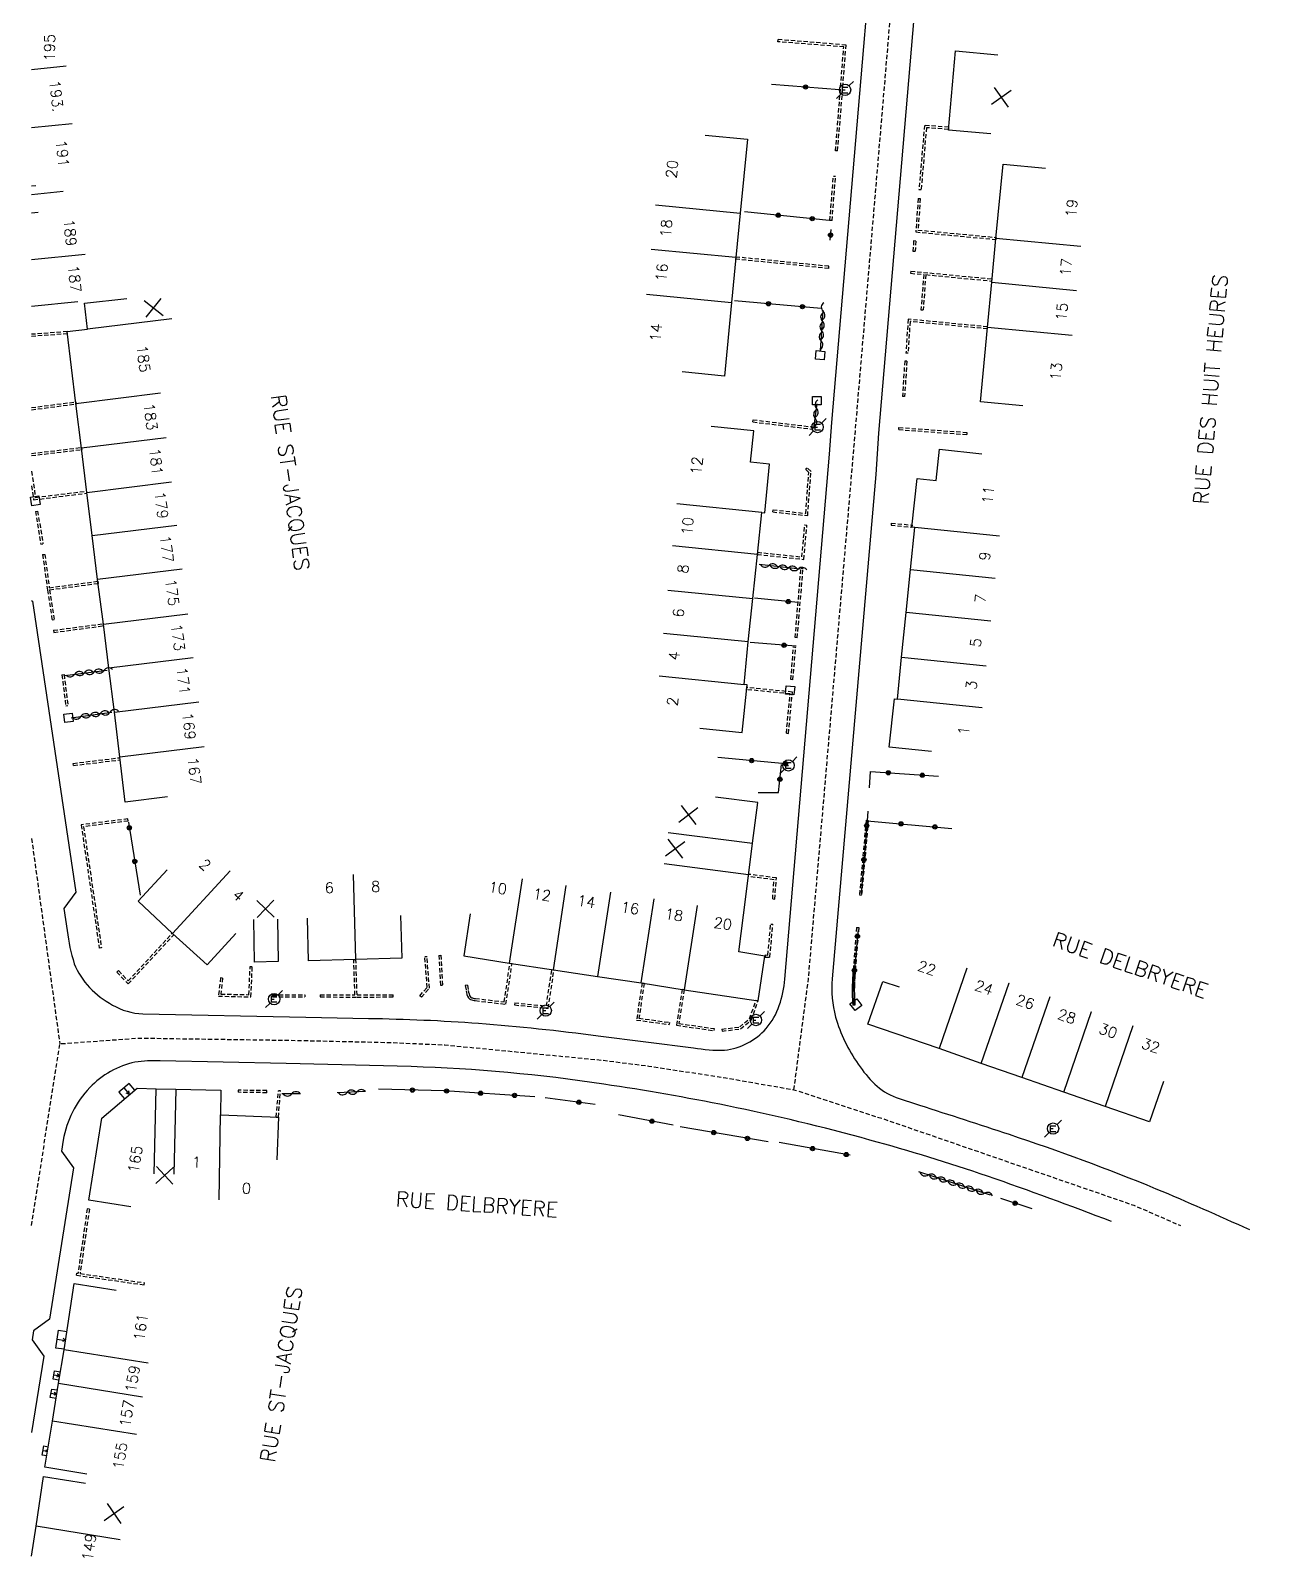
# Model space of a CAD drawing. Header units: millimetres. Extents: x 153000 to 154000, y 121000 to 121988.
# Drawn here: x 152999.9 to 153145.1, y 121000.2 to 121179.4 of the extents above; entities that cross this region are included whole.
import ezdxf
from ezdxf.enums import TextEntityAlignment as Align

# ---------------------------------------------------------------- set-up
doc = ezdxf.new("R2010")
doc.units = ezdxf.units.MM
doc.linetypes.add('DASHED', pattern=[0.75, 0.5, -0.25])
doc.layers.get('0').update_dxf_attribs({"linetype": 'CONTINUOUS'})
for name, color, linetype in [('W0001', 6, 'DASHED'), ('W0008', 7, 'CONTINUOUS'), ('W0100', 7, 'CONTINUOUS'), ('W0112', 1, 'DASHED'), ('W0310', 3, 'CONTINUOUS'), ('W0322', 7, 'CONTINUOUS'), ('W0471', 7, 'CONTINUOUS'), ('W0989', 7, 'CONTINUOUS'), ('W0991', 7, 'CONTINUOUS'), ('W1102', 7, 'CONTINUOUS')]:
    doc.layers.add(name, color=color, linetype=linetype)
doc.styles.get("Standard").update_dxf_attribs({"font": 'romans.shx', "width": 0.85})

# ---------------------------------------------------------------- blocks, each defined once
blk = doc.blocks.new('t112o')
at = {"color": 0, "linetype": 'Continuous'}
for p, q in [((-0.5, 0.5), (0.5, 0.5)), ((-0.5, -0.5), (-0.5, 0.5)), ((0.5, 0.5), (0.5, -0.5)), ((0.5, -0.5), (-0.5, -0.5))]:
    blk.add_line(p, q, dxfattribs=at)
blk = doc.blocks.new('T471')
for p, q in [((-0.333334, 0.333334), (-0.333334, -0.333334)), ((-0.333334, 0.333334), (0.333334, 0.333334)), ((-0.333334, 0), (0, 0)), ((0.500001, 0.500001), (1.000002, 1.000002)), ((-0.500001, -0.500001), (-1.000002, -1.000002)), ((-0.333334, -0.333334), (0.333334, -0.333334))]:
    blk.add_line(p, q)
blk.add_ellipse((0, 0), major_axis=(0.471405, 0.471405), ratio=1, start_param=5.4977871438, end_param=11.780972451)
blk = doc.blocks.new('t322o')
at = {"color": 0, "linetype": 'Continuous'}
for radius in [0.25, 0.15]:
    blk.add_circle((0, 0), radius, dxfattribs=at)
blk = doc.blocks.new('t310o')
at = {"color": 0, "linetype": 'Continuous'}
for centre, start, end in [((-0.5, 0.38), 216.8699, 323.1304), ((0.5, -0.37), 36.8699, 143.1303)]:
    blk.add_arc(centre, 0.625, start, end, dxfattribs=at)
blk = doc.blocks.new('t991o')
at = {"color": 0, "linetype": 'Continuous'}
for p, q in [((-1, 1), (1, -1)), ((-1, -1), (1, 1))]:
    blk.add_line(p, q, dxfattribs=at)

msp = doc.modelspace()

# ---------------------------------------------------------------- linework, layer by layer
at = {"layer": 'W0001', "flags": 128}
for points in [[(153089.51, 121055.07), (153091.21, 121068.08), (153096.39, 121128.49), (153104.51, 121224.55), (153106.27, 121225.96), (153109.82, 121227.99), (153115.86, 121230.16), (153124.65, 121232.98), (153131.14, 121234.62), (153137.97, 121233.31), (153143.83, 121229.97), (153145.1, 121229.45), (153145.1, 121229.45)], [(153000, 121084.55), (153003.31, 121060.47), (153003.31, 121060.47)], [(153000, 121039.15), (153003.31, 121060.47), (153012.6, 121061.14), (153031.04, 121060.87), (153042.06, 121060.62), (153048.52, 121060.34), (153066.86, 121058.56), (153072.46, 121057.86), (153081.53, 121056.46), (153089.51, 121055.07), (153099.96, 121051.67), (153129.4, 121041.52), (153134.89, 121039.13), (153134.89, 121039.13)]]:
    msp.add_lwpolyline(points, dxfattribs=at)
at = {"layer": 'W0008', "flags": 128}
for points in [[(153000, 121112.52), (153000.12, 121112.43), (153005.21, 121078.26), (153003.78, 121076.35), (153004.19, 121073.75, 0.0523), (153005.01, 121069.87, 0.0974), (153006.8, 121067.08, 0.079), (153009.5, 121065.02, 0.1195), (153013.05, 121063.98), (153032.18, 121063.59), (153039.57, 121063.45, -0.0139), (153052.49, 121062.89, -0.0127), (153066.52, 121061.41), (153077.72, 121060, 0.0547), (153081.37, 121059.73, 0.0961), (153084.03, 121060.54, 0.0923), (153086.24, 121062.26, 0.0945), (153087.79, 121064.97, 0.0644), (153088.44, 121068.05), (153093.67, 121129.68), (153093.97, 121133.4), (153101.76, 121224.92), (153109.94, 121228.71), (153109.94, 121228.71)], [(153108.11, 121225.41), (153107.26, 121224.18), (153099.45, 121132.16), (153099.11, 121127.3), (153093.98, 121068.11, 0.0862), (153094.4, 121063.61, 0.0866), (153097.06, 121058.08, 0.0519), (153099, 121055.73, 0.1117), (153101.49, 121054.18), (153104.25, 121053.27, -0.0019), (153114.76, 121049.84, -0.0173), (153132.01, 121043.46, -0.0074), (153142.98, 121038.66), (153142.98, 121038.66)], [(153126.8, 121039.59, 0.0086), (153112.23, 121044.93, 0.0149), (153098.42, 121049.17, 0.0167), (153081.7, 121053.18, 0.0141), (153067.19, 121055.72, 0.03), (153044.55, 121057.79), (153029.89, 121058.16), (153015.11, 121058.47, 0.0517), (153012.14, 121058.3, 0.0828), (153009.27, 121057.23, 0.0712), (153006.82, 121055.32, 0.0757), (153004.8, 121052.46, 0.0764), (153003.72, 121049.17), (153003.51, 121047.87), (153004.93, 121045.91), (153002.1, 121028.14), (153000.21, 121026.76), (153000.06, 121025.71), (153001.43, 121023.8), (153000, 121014.84)]]:
    msp.add_lwpolyline(points, format="xyb", dxfattribs=at)
at = {"layer": 'W0100'}
for p, q in [((153010.84, 121055.3), (153011.51, 121054.51)), ((153011.51, 121054.51), (153011.1, 121054.68)), ((153011.51, 121054.51), (153011.41, 121054.94)), ((153003.01, 121025.79), (153003.99, 121025.65)), ((153003.99, 121025.65), (153003.63, 121025.5)), ((153003.99, 121025.65), (153003.69, 121025.9)), ((153002.62, 121021.6), (153003.3, 121021.48)), ((153003.3, 121021.48), (153002.94, 121021.35)), ((153003.3, 121021.48), (153003.01, 121021.72)), ((153002.26, 121019.44), (153002.95, 121019.33)), ((153002.95, 121019.33), (153002.62, 121019.23)), ((153002.95, 121019.33), (153002.67, 121019.53)), ((153001.33, 121012.72), (153001.87, 121012.64)), ((153001.87, 121012.64), (153001.65, 121012.56)), ((153001.87, 121012.64), (153001.68, 121012.77))]:
    msp.add_line(p, q, dxfattribs=at)
at = {"layer": 'W0100', "flags": 128}
for points in [[(153112.62, 121167.29), (153107.64, 121167.74), (153108.48, 121177.02), (153113.46, 121176.57), (153113.46, 121176.57)], [(153079.1, 121167.13), (153084.07, 121166.65), (153083.21, 121157.98), (153082.7, 121152.77), (153082.17, 121147.49), (153081.37, 121138.86), (153076.4, 121139.35), (153076.4, 121139.35)], [(153116.39, 121135.35), (153111.41, 121135.82), (153112.24, 121144.56), (153112.75, 121149.86), (153113.23, 121155), (153114.06, 121163.74), (153119.04, 121163.27), (153119.04, 121163.27)], [(153000.51, 121161.19), (153000, 121161.14)], [(153000.78, 121158.07), (153000, 121157.99)], [(153000, 121147.05), (153005.43, 121147.6), (153005.43, 121147.6)], [(153015.95, 121089.45), (153010.99, 121088.84), (153010.35, 121094.1), (153009.72, 121099.41), (153009.06, 121104.57), (153008.43, 121109.74), (153007.74, 121114.97), (153007.12, 121120.12), (153006.49, 121125.2), (153005.87, 121130.4), (153005.21, 121135.64), (153004.19, 121144.08), (153006.55, 121144.36), (153006.21, 121147.42), (153011.18, 121147.97), (153011.18, 121147.97)], [(153078.47, 121097.52), (153083.44, 121097.01), (153084, 121102.62), (153083.65, 121102.66), (153084.15, 121107.65), (153084.67, 121112.75), (153085.21, 121117.9), (153085.72, 121122.85), (153086.07, 121122.81), (153086.64, 121128.51), (153084.4, 121128.73), (153084.78, 121132.41), (153079.8, 121132.92), (153079.8, 121132.92)], [(153105.67, 121094.77), (153100.7, 121095.28), (153101.3, 121100.98), (153101.65, 121100.94), (153102.12, 121105.84), (153102.68, 121111.09), (153103.2, 121116.13), (153103.71, 121121.08), (153103.36, 121121.12), (153103.96, 121126.82), (153106.2, 121126.59), (153106.58, 121130.26), (153111.56, 121129.74), (153111.56, 121129.74)], [(153051.51, 121075.73), (153050.75, 121070.79), (153056.06, 121069.94), (153061.26, 121069.16), (153066.46, 121068.37), (153071.56, 121067.61), (153076.62, 121066.81), (153085.29, 121065.5), (153086.1, 121070.77), (153083.02, 121071.25), (153083.85, 121077.73), (153084.66, 121084.01), (153085.25, 121088.78), (153080.29, 121089.42), (153080.29, 121089.42)], [(153023.99, 121073.43), (153020.6, 121069.75), (153016.54, 121073.41), (153012.52, 121077.2), (153015.91, 121080.88), (153015.91, 121080.88)], [(153028.87, 121075.11), (153028.95, 121070.11), (153026.18, 121070.06), (153026.1, 121075.06), (153026.1, 121075.06)], [(153043.32, 121075.52), (153043.47, 121070.52), (153038.02, 121070.36), (153032.53, 121070.21), (153032.38, 121075.21), (153032.38, 121075.21)], [(153132.88, 121056.05), (153131.24, 121051.32), (153126.03, 121053.11), (153121.18, 121054.8), (153116.28, 121056.52), (153111.5, 121058.17), (153106.55, 121059.9), (153098.19, 121062.76), (153099.96, 121067.8), (153101.85, 121067.15), (153101.85, 121067.15)], [(153011.64, 121041.33), (153006.71, 121042.12), (153008.25, 121051.73), (153012.39, 121055.26), (153014.62, 121055.19), (153016.95, 121055.15), (153022.21, 121055.02), (153022.17, 121052.14), (153028.98, 121051.86), (153028.78, 121046.86), (153028.78, 121046.86)], [(153012.11, 121055.02), (153011.45, 121055.8), (153010.24, 121054.79), (153010.91, 121054), (153010.91, 121054)], [(153006.49, 121009.96), (153001.56, 121010.75), (153002.45, 121016.18), (153003.15, 121020.61), (153003.83, 121024.55), (153004.98, 121032.33), (153009.92, 121031.54), (153009.92, 121031.54)], [(153000, 121000.32), (153000.52, 121003.82), (153001.4, 121009.67), (153006.34, 121008.89), (153006.34, 121008.89)]]:
    msp.add_lwpolyline(points, dxfattribs=at)
at = {"layer": 'W0100'}
for points in [[(153003.83, 121024.6), (153002.85, 121024.74), (153003.16, 121026.84), (153003.16, 121026.84), (153004.15, 121026.7)], [(153003.21, 121020.98), (153002.53, 121021.1), (153002.7, 121022.09), (153002.7, 121022.09), (153003.38, 121021.97)], [(153002.87, 121018.84), (153002.17, 121018.95), (153002.36, 121019.93), (153002.36, 121019.93), (153003.02, 121019.83)], [(153001.78, 121012.1), (153001.24, 121012.19), (153001.24, 121012.19), (153001.42, 121013.26), (153001.95, 121013.17)]]:
    msp.add_lwpolyline(points, dxfattribs=at)
at = {"layer": 'W0112'}
for p, q in [((153095.35, 121177.49), (153087.62, 121178.1)), ((153095.62, 121177.72), (153087.64, 121178.35)), ((153094.39, 121165.31), (153095.35, 121177.49)), ((153094.64, 121165.29), (153095.62, 121177.72)), ((153104.83, 121168.28), (153104.19, 121160.72)), ((153105.06, 121168.01), (153104.44, 121160.7)), ((153107.67, 121168.07), (153104.83, 121168.28)), ((153107.65, 121167.82), (153105.06, 121168.01)), ((153093.73, 121157.12), (153094.15, 121162.33)), ((153093.98, 121157.1), (153094.4, 121162.31)), ((153104.09, 121159.71), (153103.81, 121155.77)), ((153104.34, 121159.69), (153104.07, 121156)), ((153103.81, 121155.77), (153113.22, 121154.89)), ((153104.07, 121156), (153113.24, 121155.13)), ((153103.56, 121154.72), (153103.48, 121153.52)), ((153103.81, 121154.71), (153103.73, 121153.5)), ((153093.59, 121151.49), (153082.68, 121152.58)), ((153093.61, 121151.74), (153082.71, 121152.83)), ((153103.21, 121150.92), (153104.74, 121150.78)), ((153103.24, 121151.17), (153112.78, 121150.26)), ((153104.74, 121150.78), (153104.42, 121146.65)), ((153104.99, 121150.76), (153104.67, 121146.63)), ((153104.99, 121150.76), (153112.76, 121150.01)), ((153102.91, 121145.53), (153102.65, 121141.55)), ((153103.14, 121145.26), (153102.9, 121141.54)), ((153112.24, 121144.63), (153102.91, 121145.53)), ((153112.22, 121144.39), (153103.14, 121145.26)), ((153004.19, 121144.07), (153000, 121143.76)), ((153004.22, 121143.82), (153000, 121143.51)), ((153102.51, 121140.62), (153102.25, 121136.46)), ((153102.76, 121140.6), (153102.5, 121136.44)), ((153000, 121135.16), (153005.19, 121135.82)), ((153000, 121134.91), (153005.22, 121135.57)), ((153084.68, 121133.47), (153091.68, 121132.63)), ((153084.71, 121133.72), (153091.71, 121132.88)), ((153101.82, 121132.57), (153109.8, 121131.99)), ((153101.84, 121132.82), (153109.82, 121132.24)), ((153000, 121129.77), (153005.86, 121130.47)), ((153000, 121129.52), (153005.89, 121130.22)), ((153000, 121127.68), (153000.45, 121124.61)), ((153091.25, 121127.55), (153090.88, 121127.91)), ((153090.89, 121122.74), (153091.25, 121127.55)), ((153091.51, 121127.64), (153091.05, 121128.09)), ((153091.12, 121122.47), (153091.51, 121127.64)), ((153000, 121125.97), (153000.24, 121124.33)), ((153000.24, 121124.33), (153006.5, 121125.11)), ((153000.45, 121124.61), (153006.47, 121125.35)), ((153087.05, 121123.15), (153090.89, 121122.74)), ((153000.46, 121122.97), (153001.08, 121119.14)), ((153000.71, 121123.01), (153001.33, 121119.17)), ((153087.02, 121122.9), (153091.12, 121122.47)), ((153090.44, 121117.62), (153090.79, 121121.4)), ((153090.66, 121117.34), (153091.04, 121121.37)), ((153100.91, 121121.35), (153103.36, 121121.12)), ((153100.94, 121121.6), (153103.39, 121121.36)), ((153001.3, 121117.89), (153001.87, 121113.73)), ((153001.55, 121117.92), (153002.08, 121114.01)), ((153085.21, 121117.92), (153090.66, 121117.34)), ((153085.24, 121118.17), (153090.44, 121117.62)), ((153089.65, 121108.15), (153090.33, 121116.28)), ((153089.9, 121108.13), (153090.58, 121116.26)), ((153002.08, 121114.01), (153007.77, 121114.76)), ((153002.12, 121113.76), (153007.8, 121114.52)), ((153001.87, 121113.73), (153002.4, 121110.23)), ((153002.12, 121113.76), (153002.65, 121110.26)), ((153002.58, 121109.01), (153008.43, 121109.78)), ((153002.61, 121108.76), (153008.46, 121109.54)), ((153089.15, 121103.24), (153089.46, 121107.05)), ((153089.39, 121103.21), (153089.71, 121107.03)), ((153003.56, 121103.78), (153004.02, 121100.14)), ((153003.81, 121103.81), (153004.27, 121100.18)), ((153089.05, 121101.54), (153083.94, 121102.05)), ((153089.32, 121101.76), (153083.97, 121102.3)), ((153088.87, 121096.91), (153089.32, 121101.76)), ((153088.62, 121096.93), (153089.05, 121101.54)), ((153004.89, 121093.39), (153010.36, 121094.05)), ((153004.92, 121093.14), (153010.39, 121093.8)), ((153011.31, 121086.87), (153005.82, 121086.17)), ((153005.82, 121086.17), (153007.95, 121071.71)), ((153011.34, 121086.62), (153006.1, 121085.95)), ((153006.1, 121085.95), (153008.2, 121071.74)), ((153097.98, 121086.71), (153097.2, 121077.94)), ((153098.23, 121086.69), (153097.45, 121077.92)), ((153087.18, 121079.72), (153084.16, 121080.11)), ((153087.44, 121079.94), (153084.19, 121080.36)), ((153087.01, 121077.47), (153087.18, 121079.72)), ((153087.26, 121077.45), (153087.44, 121079.94)), ((153011.34, 121067.85), (153016.51, 121073.44)), ((153011.34, 121067.49), (153016.7, 121073.27)), ((153086.45, 121070.89), (153086.78, 121074.52)), ((153086.68, 121070.64), (153087.03, 121074.5)), ((153096.86, 121074.13), (153096.49, 121069.43)), ((153097.11, 121074.11), (153096.73, 121069.41)), ((153025.52, 121066.23), (153025.66, 121069.56)), ((153025.76, 121065.97), (153025.91, 121069.55)), ((153037.96, 121066.2), (153037.83, 121070.35)), ((153038.21, 121066.2), (153038.08, 121070.36)), ((153046.44, 121067.07), (153046.18, 121070.7)), ((153046.7, 121066.99), (153046.43, 121070.72)), ((153047.81, 121070.85), (153048, 121067.34)), ((153048.06, 121070.87), (153048.25, 121067.35)), ((153055.49, 121065.39), (153056.17, 121069.93)), ((153055.7, 121065.11), (153056.41, 121069.89)), ((153086.13, 121070.65), (153086.68, 121070.64)), ((153086.14, 121070.9), (153086.45, 121070.89)), ((153096.49, 121069.43), (153096.44, 121068.88)), ((153096.73, 121069.41), (153096.69, 121068.86)), ((153010.02, 121068.89), (153011.34, 121067.49)), ((153010.2, 121069.06), (153011.34, 121067.85)), ((153022.18, 121068.22), (153021.93, 121066.07)), ((153022.43, 121068.19), (153022.21, 121066.31)), ((153060.44, 121064.91), (153061.09, 121069.19)), ((153060.65, 121064.64), (153061.34, 121069.15)), ((153071.67, 121067.6), (153071.03, 121063.25)), ((153071.92, 121067.56), (153071.31, 121063.47)), ((153096.37, 121067.78), (153096.35, 121067.22)), ((153096.4, 121068.33), (153096.37, 121067.78)), ((153096.44, 121068.88), (153096.4, 121068.33)), ((153096.62, 121067.76), (153096.6, 121067.22)), ((153096.65, 121068.31), (153096.62, 121067.76)), ((153096.69, 121068.86), (153096.65, 121068.31)), ((153021.93, 121066.07), (153025.76, 121065.97)), ((153022.21, 121066.31), (153025.52, 121066.23)), ((153028.29, 121066.22), (153032.07, 121066.23)), ((153028.29, 121065.97), (153032.07, 121065.98)), ((153033.89, 121066.22), (153037.96, 121066.2)), ((153033.89, 121065.97), (153038.21, 121065.95)), ((153038.21, 121066.2), (153042.45, 121066.22)), ((153038.21, 121065.95), (153042.45, 121065.97)), ((153045.57, 121066.1), (153046.44, 121067.07)), ((153045.76, 121065.94), (153046.7, 121066.99)), ((153050.92, 121067.3), (153051.03, 121066.68)), ((153051.03, 121066.68), (153051.07, 121066.47)), ((153051.07, 121066.47), (153051.12, 121066.25)), ((153051.12, 121066.25), (153051.19, 121066.05)), ((153051.17, 121067.35), (153051.27, 121066.72)), ((153051.19, 121066.05), (153051.3, 121065.86)), ((153051.27, 121066.72), (153051.31, 121066.52)), ((153051.3, 121065.86), (153051.44, 121065.72)), ((153051.31, 121066.52), (153051.36, 121066.32)), ((153051.36, 121066.32), (153051.42, 121066.15)), ((153051.42, 121066.15), (153051.5, 121066.01)), ((153051.44, 121065.72), (153051.55, 121065.66)), ((153051.5, 121066.01), (153051.59, 121065.92)), ((153051.59, 121065.92), (153051.66, 121065.88)), ((153051.66, 121065.88), (153051.75, 121065.85)), ((153051.75, 121065.85), (153051.86, 121065.82)), ((153051.86, 121065.82), (153051.98, 121065.8)), ((153051.98, 121065.8), (153052.11, 121065.79)), ((153052.11, 121065.79), (153055.49, 121065.39)), ((153076.39, 121066.85), (153075.72, 121062.64)), ((153076.63, 121066.81), (153076.01, 121062.85)), ((153096.35, 121067.22), (153096.34, 121066.67)), ((153096.34, 121066.67), (153096.35, 121066.34)), ((153096.35, 121066.34), (153096.36, 121066)), ((153096.36, 121066), (153096.38, 121065.67)), ((153096.6, 121067.22), (153096.59, 121066.67)), ((153096.59, 121066.67), (153096.6, 121066.35)), ((153096.6, 121066.35), (153096.61, 121066.02)), ((153096.61, 121066.02), (153096.63, 121065.68)), ((153051.55, 121065.66), (153051.68, 121065.61)), ((153051.68, 121065.61), (153051.81, 121065.58)), ((153051.81, 121065.58), (153051.95, 121065.55)), ((153051.95, 121065.55), (153052.08, 121065.54)), ((153052.08, 121065.54), (153055.7, 121065.11)), ((153056.69, 121065.03), (153060.65, 121064.64)), ((153056.72, 121065.28), (153060.44, 121064.91)), ((153084.29, 121063.39), (153085.04, 121065.54)), ((153084.5, 121063.24), (153085.29, 121065.5)), ((153096.38, 121065.67), (153096.4, 121065.34)), ((153096.4, 121065.34), (153096.42, 121065)), ((153096.63, 121065.68), (153096.64, 121065.35)), ((153096.64, 121065.35), (153096.66, 121065.02)), ((153071.03, 121063.25), (153074.85, 121062.74)), ((153071.31, 121063.47), (153074.89, 121062.98)), ((153075.72, 121062.64), (153080.1, 121062.02)), ((153076.01, 121062.85), (153080.14, 121062.26)), ((153081.04, 121062.19), (153083.14, 121062.44)), ((153081.07, 121061.95), (153083.25, 121062.21)), ((153083.14, 121062.44), (153084.29, 121063.39)), ((153083.25, 121062.21), (153084.5, 121063.24)), ((153027.62, 121054.97), (153024.25, 121055.02)), ((153027.61, 121054.72), (153024.25, 121054.77)), ((153028.73, 121051.87), (153028.98, 121054.95)), ((153028.98, 121051.86), (153029.23, 121054.93)), ((153006.53, 121041.11), (153005.45, 121033.53)), ((153006.78, 121041.07), (153005.7, 121033.49)), ((153005.32, 121033.55), (153005.45, 121033.53)), ((153005.7, 121033.49), (153013.24, 121032.42)), ((153005.29, 121033.3), (153013.21, 121032.17))]:
    msp.add_line(p, q, dxfattribs=at)
for points in [[(153087.62, 121178.1), (153087.64, 121178.35)], [(153107.67, 121168.07), (153107.65, 121167.82)], [(153094.64, 121165.29), (153094.39, 121165.31)], [(153094.15, 121162.33), (153094.4, 121162.31)], [(153104.44, 121160.7), (153104.19, 121160.72)], [(153104.09, 121159.71), (153104.34, 121159.69)], [(153093.98, 121157.1), (153093.73, 121157.12)], [(153103.81, 121154.71), (153103.56, 121154.72)], [(153113.24, 121155.13), (153113.22, 121154.89)], [(153082.68, 121152.58), (153082.71, 121152.83)], [(153103.48, 121153.52), (153103.73, 121153.5)], [(153093.59, 121151.49), (153093.61, 121151.74)], [(153103.24, 121151.17), (153103.21, 121150.92)], [(153112.76, 121150.01), (153112.78, 121150.26)], [(153104.42, 121146.65), (153104.67, 121146.63)], [(153112.22, 121144.39), (153112.24, 121144.63)], [(153004.22, 121143.82), (153004.19, 121144.07)], [(153102.9, 121141.54), (153102.65, 121141.55)], [(153102.76, 121140.6), (153102.51, 121140.62)], [(153005.19, 121135.82), (153005.22, 121135.57)], [(153102.5, 121136.44), (153102.25, 121136.46)], [(153084.68, 121133.47), (153084.71, 121133.72)], [(153091.71, 121132.88), (153091.68, 121132.63)], [(153101.82, 121132.57), (153101.84, 121132.82)], [(153109.82, 121132.24), (153109.8, 121131.99)], [(153005.86, 121130.47), (153005.89, 121130.22)], [(153090.88, 121127.91), (153091.05, 121128.09)], [(153006.5, 121125.11), (153006.47, 121125.35)], [(153087.02, 121122.9), (153087.05, 121123.15)], [(153000.46, 121122.97), (153000.71, 121123.01)], [(153090.79, 121121.4), (153091.04, 121121.37)], [(153100.94, 121121.6), (153100.91, 121121.35)], [(153103.39, 121121.36), (153103.36, 121121.12)], [(153001.08, 121119.14), (153001.33, 121119.17)], [(153001.3, 121117.89), (153001.55, 121117.92)], [(153085.24, 121118.17), (153085.21, 121117.92)], [(153090.58, 121116.26), (153090.33, 121116.28)], [(153007.77, 121114.76), (153007.8, 121114.52)], [(153002.4, 121110.23), (153002.65, 121110.26)], [(153002.58, 121109.01), (153002.61, 121108.76)], [(153008.46, 121109.54), (153008.43, 121109.78)], [(153089.46, 121107.05), (153089.71, 121107.03)], [(153089.9, 121108.13), (153089.65, 121108.15)], [(153003.56, 121103.78), (153003.81, 121103.81)], [(153083.94, 121102.05), (153083.97, 121102.3)], [(153089.39, 121103.21), (153089.15, 121103.24)], [(153004.02, 121100.14), (153004.27, 121100.18)], [(153088.62, 121096.93), (153088.87, 121096.91)], [(153004.92, 121093.14), (153004.89, 121093.39)], [(153010.39, 121093.8), (153010.36, 121094.05)], [(153011.34, 121086.62), (153011.31, 121086.87)], [(153097.98, 121086.71), (153098.23, 121086.69)], [(153084.16, 121080.11), (153084.19, 121080.36)], [(153087.01, 121077.47), (153087.26, 121077.45)], [(153097.2, 121077.94), (153097.45, 121077.92)], [(153016.51, 121073.44), (153016.7, 121073.27)], [(153086.78, 121074.52), (153087.03, 121074.5)], [(153096.86, 121074.13), (153097.11, 121074.11)], [(153008.2, 121071.74), (153007.95, 121071.71)], [(153025.66, 121069.56), (153025.91, 121069.55)], [(153037.83, 121070.35), (153038.08, 121070.36)], [(153046.18, 121070.7), (153046.43, 121070.72)], [(153047.81, 121070.85), (153048.06, 121070.87)], [(153056.17, 121069.93), (153056.41, 121069.89)], [(153086.14, 121070.9), (153086.13, 121070.65)], [(153010.2, 121069.06), (153010.02, 121068.89)], [(153022.43, 121068.19), (153022.18, 121068.22)], [(153061.09, 121069.19), (153061.34, 121069.15)], [(153071.92, 121067.56), (153071.67, 121067.6)], [(153028.29, 121065.97), (153028.29, 121066.22)], [(153032.07, 121066.23), (153032.07, 121065.98)], [(153033.89, 121066.22), (153033.89, 121065.97)], [(153042.45, 121065.97), (153042.45, 121066.22)], [(153045.76, 121065.94), (153045.57, 121066.1)], [(153048, 121067.34), (153048.25, 121067.35)], [(153051.17, 121067.35), (153050.92, 121067.3)], [(153076.63, 121066.81), (153076.39, 121066.85)], [(153056.72, 121065.28), (153056.69, 121065.03)], [(153085.29, 121065.5), (153085.04, 121065.54)], [(153096.66, 121065.02), (153096.42, 121065)], [(153074.89, 121062.98), (153074.85, 121062.74)], [(153080.14, 121062.26), (153080.1, 121062.02)], [(153081.04, 121062.19), (153081.07, 121061.95)], [(153024.25, 121055.02), (153024.25, 121054.77)], [(153027.61, 121054.72), (153027.62, 121054.97)], [(153029.23, 121054.93), (153028.98, 121054.95)], [(153028.73, 121051.87), (153028.98, 121051.86)], [(153006.78, 121041.07), (153006.53, 121041.11)], [(153005.29, 121033.3), (153005.32, 121033.55)], [(153013.21, 121032.17), (153013.24, 121032.42)]]:
    msp.add_lwpolyline(points, dxfattribs=at)
at = {"layer": 'W0310', "flags": 128}
for points in [[(153092.61, 121141.85), (153092.95, 121146.59), (153092.95, 121146.59)], [(153091.86, 121132.75), (153092.24, 121135.6), (153092.24, 121135.6)], [(153090.25, 121116.19), (153085.42, 121116.75), (153085.42, 121116.75)], [(153003.91, 121103.72), (153008.87, 121104.32), (153008.87, 121104.32)], [(153004.64, 121098.73), (153009.44, 121099.41), (153009.44, 121099.41)], [(153031.56, 121054.6), (153029.4, 121054.58), (153029.4, 121054.58)], [(153039.2, 121054.86), (153035.89, 121054.7), (153035.89, 121054.7)], [(153112.58, 121042.68), (153104.17, 121045.43), (153104.17, 121045.43)]]:
    msp.add_lwpolyline(points, dxfattribs=at)
at = {"layer": 'W0322', "flags": 128}
for points in [[(153094.86, 121172.47), (153086.89, 121173.1), (153086.89, 121173.1)], [(153000, 121160.18), (153003.71, 121160.58), (153003.71, 121160.58)], [(153093.63, 121157.12), (153083.69, 121158.15), (153083.69, 121158.15)], [(153093.75, 121154.8), (153093.86, 121156.06), (153093.86, 121156.06)], [(153092.71, 121146.8), (153082.54, 121147.7), (153082.54, 121147.7)], [(153089.99, 121112.27), (153084.86, 121112.77), (153084.86, 121112.77)], [(153089.78, 121107.14), (153084.37, 121107.57), (153084.37, 121107.57)], [(153088.52, 121093.34), (153080.56, 121094.08), (153080.56, 121094.08)], [(153085.29, 121089.95), (153087.71, 121089.95), (153088.04, 121093.24), (153088.04, 121093.24)], [(153098.36, 121090.51), (153098.51, 121092.42), (153106.49, 121091.87), (153106.49, 121091.87)], [(153098.19, 121087.76), (153098.09, 121086.64), (153097.4, 121078.1), (153097.4, 121078.1)], [(153011.38, 121086.48), (153012.75, 121077.92), (153012.75, 121077.92)], [(153098.09, 121086.64), (153108.05, 121085.75), (153108.05, 121085.75)], [(153097.03, 121073.9), (153096.51, 121068.05), (153096.55, 121065.11), (153096.55, 121065.11)], [(153059.1, 121054.26), (153048.46, 121054.94), (153040.72, 121055.13), (153040.72, 121055.13)], [(153066.17, 121053.35), (153060.29, 121054.12), (153060.29, 121054.12)], [(153075.33, 121050.91), (153068.91, 121052.13), (153068.91, 121052.13)], [(153086.49, 121048.94), (153076.16, 121050.71), (153076.16, 121050.71)], [(153096.1, 121047.39), (153087.76, 121048.87), (153087.76, 121048.87)], [(153117.47, 121041.1), (153113.79, 121042.29), (153113.79, 121042.29)]]:
    msp.add_lwpolyline(points, dxfattribs=at)
at = {"layer": 'W1102', "flags": 128}
for points in [[(153004.05, 121175.23), (153000, 121174.8)], [(153004.76, 121168.48), (153000, 121168.01)], [(153073.26, 121158.94), (153083.21, 121157.98), (153083.21, 121157.98)], [(153082.7, 121152.77), (153072.75, 121153.73), (153072.75, 121153.73)], [(153123.19, 121154.05), (153113.23, 121155), (153113.23, 121155)], [(153000, 121152.53), (153006.29, 121153.15), (153006.29, 121153.15)], [(153072.21, 121148.46), (153082.17, 121147.49), (153082.17, 121147.49)], [(153112.75, 121149.86), (153122.7, 121148.91), (153122.7, 121148.91)], [(153016.47, 121145.56), (153006.55, 121144.36), (153006.55, 121144.36)], [(153122.19, 121143.62), (153112.24, 121144.56), (153112.24, 121144.56)], [(153005.21, 121135.64), (153015.13, 121136.87), (153015.13, 121136.87)], [(153015.8, 121131.62), (153005.87, 121130.4), (153005.87, 121130.4)], [(153006.49, 121125.2), (153016.42, 121126.42), (153016.42, 121126.42)], [(153085.72, 121122.85), (153075.77, 121123.86), (153075.77, 121123.86)], [(153007.12, 121120.12), (153017.04, 121121.34), (153017.04, 121121.34)], [(153113.66, 121120.06), (153103.71, 121121.08), (153103.71, 121121.08)], [(153085.21, 121117.9), (153075.26, 121118.92), (153075.26, 121118.92)], [(153017.67, 121116.19), (153007.74, 121114.97), (153007.74, 121114.97)], [(153103.2, 121116.13), (153113.15, 121115.12), (153113.15, 121115.12)], [(153074.72, 121113.74), (153084.67, 121112.75), (153084.67, 121112.75)], [(153008.43, 121109.74), (153018.36, 121110.96), (153018.36, 121110.96)], [(153112.63, 121110.07), (153102.68, 121111.09), (153102.68, 121111.09)], [(153084.15, 121107.65), (153074.2, 121108.64), (153074.2, 121108.64)], [(153018.99, 121105.79), (153009.06, 121104.57), (153009.06, 121104.57)], [(153102.12, 121105.84), (153112.07, 121104.82), (153112.07, 121104.82)], [(153073.7, 121103.65), (153083.65, 121102.66), (153083.65, 121102.66)], [(153009.72, 121099.41), (153019.65, 121100.63), (153019.65, 121100.63)], [(153111.6, 121099.92), (153101.65, 121100.94), (153101.65, 121100.94)], [(153020.28, 121095.33), (153010.35, 121094.1), (153010.35, 121094.1)], [(153074.74, 121085.29), (153084.66, 121084.01), (153084.66, 121084.01)], [(153023.33, 121080.76), (153016.54, 121073.41), (153016.54, 121073.41)], [(153037.74, 121080.36), (153038.02, 121070.36), (153038.02, 121070.36)], [(153074.27, 121081.64), (153084.19, 121080.36), (153084.19, 121080.36)], [(153057.58, 121079.83), (153056.06, 121069.94), (153056.06, 121069.94)], [(153061.26, 121069.16), (153062.78, 121079.05), (153062.78, 121079.05)], [(153067.98, 121078.25), (153066.46, 121068.37), (153066.46, 121068.37)], [(153071.56, 121067.61), (153073.08, 121077.5), (153073.08, 121077.5)], [(153078.13, 121076.7), (153076.62, 121066.81), (153076.62, 121066.81)], [(153109.82, 121069.35), (153106.55, 121059.9), (153106.55, 121059.9)], [(153111.5, 121058.17), (153114.77, 121067.62), (153114.77, 121067.62)], [(153119.55, 121065.97), (153116.28, 121056.52), (153116.28, 121056.52)], [(153121.18, 121054.8), (153124.45, 121064.25), (153124.45, 121064.25)], [(153129.31, 121062.56), (153126.03, 121053.11), (153126.03, 121053.11)], [(153014.38, 121045.19), (153014.62, 121055.19), (153014.62, 121055.19)], [(153016.95, 121055.15), (153016.7, 121045.15), (153016.7, 121045.15)], [(153022.02, 121042.14), (153022.17, 121052.14), (153022.17, 121052.14)], [(153013.7, 121022.99), (153003.83, 121024.55), (153003.83, 121024.55)], [(153003.15, 121020.61), (153013.02, 121019.04), (153013.02, 121019.04)], [(153012.32, 121014.61), (153002.45, 121016.18), (153002.45, 121016.18)], [(153010.4, 121002.24), (153000.52, 121003.82), (153000.52, 121003.82)]]:
    msp.add_lwpolyline(points, dxfattribs=at)

# ---------------------------------------------------------------- block references
at = {"layer": 'W0112'}
for p, rotation in [((153092.59, 121141.3), 85.0686), ((153000.45, 121124.21), 278.6864), ((153089.05, 121101.96), 84.5077), ((153004.34, 121098.74), 277.031), ((153096.78, 121065.06), 306.9443)]:
    msp.add_blockref('t112o', p, dxfattribs=dict(at, rotation=rotation))
msp.add_blockref('t112o', (153092.19, 121135.96), dxfattribs=at)
at = {"layer": 'W0310'}
for p, rotation in [((153092.94, 121146.46), 85.80557659822159), ((153092.78, 121144.16), 85.80557659822159), ((153092.86, 121145.31), 85.80557659822159), ((153092.69, 121143), 85.80557659822159), ((153092.17, 121135.04), 82.37054352935233), ((153092.01, 121133.89), 82.37054352935233), ((153086.57, 121116.61), 173.3823105367716), ((153087.72, 121116.48), 173.3823105367716), ((153088.87, 121116.35), 173.3823105367716), ((153090.01, 121116.21), 173.3823105367716), ((153005.06, 121103.86), 6.873177464124167), ((153006.2, 121104), 6.873177464124167), ((153007.35, 121104.14), 6.873177464124167), ((153008.5, 121104.28), 6.873177464124167), ((153009.21, 121099.38), 8.006393280176242), ((153005.78, 121098.89), 8.006393280176242), ((153006.92, 121099.05), 8.006393280176242), ((153008.07, 121099.22), 8.006393280176242), ((153037.04, 121054.76), 182.8109418357703), ((153038.2, 121054.82), 182.8109418357703), ((153030.55, 121054.59), 180.6678639328986), ((153105.27, 121045.07), 161.8860538090007), ((153106.37, 121044.72), 161.8860538090007), ((153107.47, 121044.36), 161.8860538090007), ((153108.56, 121044), 161.8860538090007), ((153109.66, 121043.64), 161.8860538090007), ((153110.76, 121043.28), 161.8860538090007), ((153111.86, 121042.92), 161.8860538090007)]:
    msp.add_blockref('t310o', p, dxfattribs=dict(at, rotation=rotation))
at = {"layer": 'W0322'}
for p, rotation in [((153090.87, 121172.79), 175.4976418493035), ((153087.67, 121157.74), 174.0595407959031), ((153091.65, 121157.33), 174.0595407959031), ((153093.8, 121155.4), 174.0595407959031), ((153086.52, 121147.35), 174.9552802995497), ((153090.51, 121147), 174.9552802995497), ((153088.84, 121112.38), 174.3680397736406), ((153088.35, 121107.25), 175.421534438207), ((153084.54, 121093.71), 174.6350387934521), ((153088.52, 121093.34), 174.6350387934521), ((153087.86, 121091.52), 84.23806255789127), ((153100.59, 121092.28), 356.1008866127556), ((153104.58, 121092), 356.1008866127556), ((153011.48, 121085.82), 279.124220672136), ((153098.05, 121086.08), 265.372893836791), ((153102.08, 121086.29), 354.8939112642495), ((153106.06, 121085.93), 354.8939112642495), ((153012.12, 121081.87), 279.124220672136), ((153097.72, 121082.09), 265.372893836791), ((153096.96, 121073.09), 264.8955089755945), ((153096.61, 121069.11), 264.8955089755945), ((153044.72, 121055.03), 178.6255913667404), ((153048.72, 121054.93), 176.3232171655193), ((153052.71, 121054.67), 176.3232171655193), ((153056.7, 121054.41), 176.3232171655193), ((153064.26, 121053.6), 172.5395479630467), ((153072.84, 121051.38), 169.2100810537017), ((153080.1, 121050.04), 170.3002846807008), ((153084.04, 121049.36), 170.3002846807008), ((153091.7, 121048.17), 169.9438647582911), ((153095.64, 121047.47), 169.9438647582911), ((153115.48, 121041.75), 169.9438647582911)]:
    msp.add_blockref('t322o', p, dxfattribs=dict(at, rotation=rotation))
at = {"layer": 'W0471'}
for p in [(153095.51, 121172.45), (153092.28, 121132.87), (153088.86, 121093.15), (153028.47, 121065.71), (153060.36, 121064.36), (153085.05, 121063.26), (153119.93, 121050.51)]:
    msp.add_blockref('T471', p, dxfattribs=at)
at = {"layer": 'W0991'}
for p, rotation in [((153113.84, 121171.58), 350.4300860033823), ((153014.34, 121146.86), 6.599060792766196), ((153077.12, 121087.33), 352.6676728683221), ((153075.56, 121083.38), 352.0211015902699), ((153027.46, 121076.31), 270.6803430409411), ((153015.61, 121045.02), 87.89737611359938), ((153009.67, 121005.33), 349.9652732395278)]:
    msp.add_blockref('t991o', p, dxfattribs=dict(at, rotation=rotation))

# ---------------------------------------------------------------- texts
at = {"layer": 'W0989'}
for s, rotation, p in [('RUE DES HUIT HEURES', 85.1397, (153138.42, 121137.3)), ('RUE ST-JACQUES', 277.8314, (153030.3, 121126.32)), ('RUE DELBRYERE', 340.9228, (153128.99, 121069.71)), ('RUE DELBRYERE', 356.0947, (153052.28, 121041.63)), ('RUE ST-JACQUES', 81.1681, (153029.39, 121021.67))]:
    msp.add_text(s, height=1.75, rotation=rotation, dxfattribs=at).set_placement(p, align=Align.MIDDLE)
at = {"layer": 'W0991'}
for s, rotation, p in [('195', 89.2366, (153002.12, 121177.41)), ('193.', 276.0154, (153002.91, 121171.73)), ('191', 276.0755, (153003.63, 121164.98)), ('20', 84.345, (153075.18, 121163.15)), ('19', 84.5826, (153122.11, 121158.57)), ('189', 275.6271, (153004.53, 121155.69)), ('18', 84.3931, (153074.5, 121156.2)), ('16', 84.1958, (153073.98, 121151.02)), ('17', 84.6126, (153121.45, 121151.63)), ('187', 275.5899, (153005.06, 121150.28)), ('15', 84.5063, (153120.95, 121146.4)), ('14', 84.7582, (153073.31, 121143.95)), ('185', 276.8782, (153013.14, 121140.88)), ('13', 84.5895, (153120.28, 121139.39)), ('183', 277.1974, (153013.97, 121134.09)), ('181', 276.7791, (153014.62, 121128.8)), ('12', 84.2292, (153078.08, 121128.35)), ('179', 277.0208, (153015.24, 121123.7)), ('11', 84.005, (153112.3, 121124.91)), ('10', 84.156, (153077.01, 121121.24)), ('177', 276.9107, (153015.87, 121118.57)), ('9', 84.1212, (153111.91, 121117.73)), ('8', 83.9527, (153076.49, 121116.22)), ('175', 277.5589, (153016.51, 121113.47)), ('7', 84.1558, (153111.4, 121112.74)), ('6', 84.2752, (153075.95, 121111.05)), ('173', 276.9533, (153017.19, 121108.18)), ('5', 83.9022, (153110.85, 121107.56)), ('4', 84.2422, (153075.45, 121106)), ('171', 277.2831, (153017.83, 121103.07)), ('3', 84.503, (153110.35, 121102.58)), ('2', 84.3073, (153075.26, 121100.66)), ('169', 276.7586, (153018.48, 121097.76)), ('1', 83.9463, (153109.45, 121097.23)), ('167', 276.915, (153019.11, 121092.5)), ('2', 316.6753, (153020.37, 121081.49)), ('6', 1.5747, (153034.95, 121078.78)), ('8', 1.6687, (153040.4, 121078.93)), ('10', 350.9563, (153054.74, 121078.76)), ('12', 351.4949, (153059.92, 121077.96)), ('4', 317.9333, (153024.27, 121077.89)), ('14', 351.3005, (153065.14, 121077.17)), ('16', 351.5731, (153070.26, 121076.4)), ('18', 351.0178, (153075.43, 121075.61)), ('20', 351.3776, (153081.17, 121074.58)), ('22', 341.1315, (153105.12, 121069.37)), ('24', 340.7503, (153111.83, 121067.06)), ('26', 340.921, (153116.67, 121065.38)), ('28', 340.7169, (153121.54, 121063.68)), ('30', 340.7809, (153126.4, 121061.98)), ('32', 341.0328, (153131.4, 121060.25)), ('165', 80.8849, (153012.17, 121046.91)), ('1', 358.6145, (153019.37, 121046.59)), ('0', 357.6361, (153025.23, 121043.5)), ('161', 81.5351, (153012.81, 121027.19)), ('159', 80.2223, (153011.86, 121021.14)), ('157', 81.0081, (153011.19, 121017.07)), ('155', 80.6841, (153010.39, 121012.09)), ('149', 81.5076, (153006.75, 121001.38))]:
    msp.add_text(s, height=1.25, rotation=rotation, dxfattribs=at).set_placement(p, align=Align.MIDDLE)

doc.saveas('drawing.dxf')
